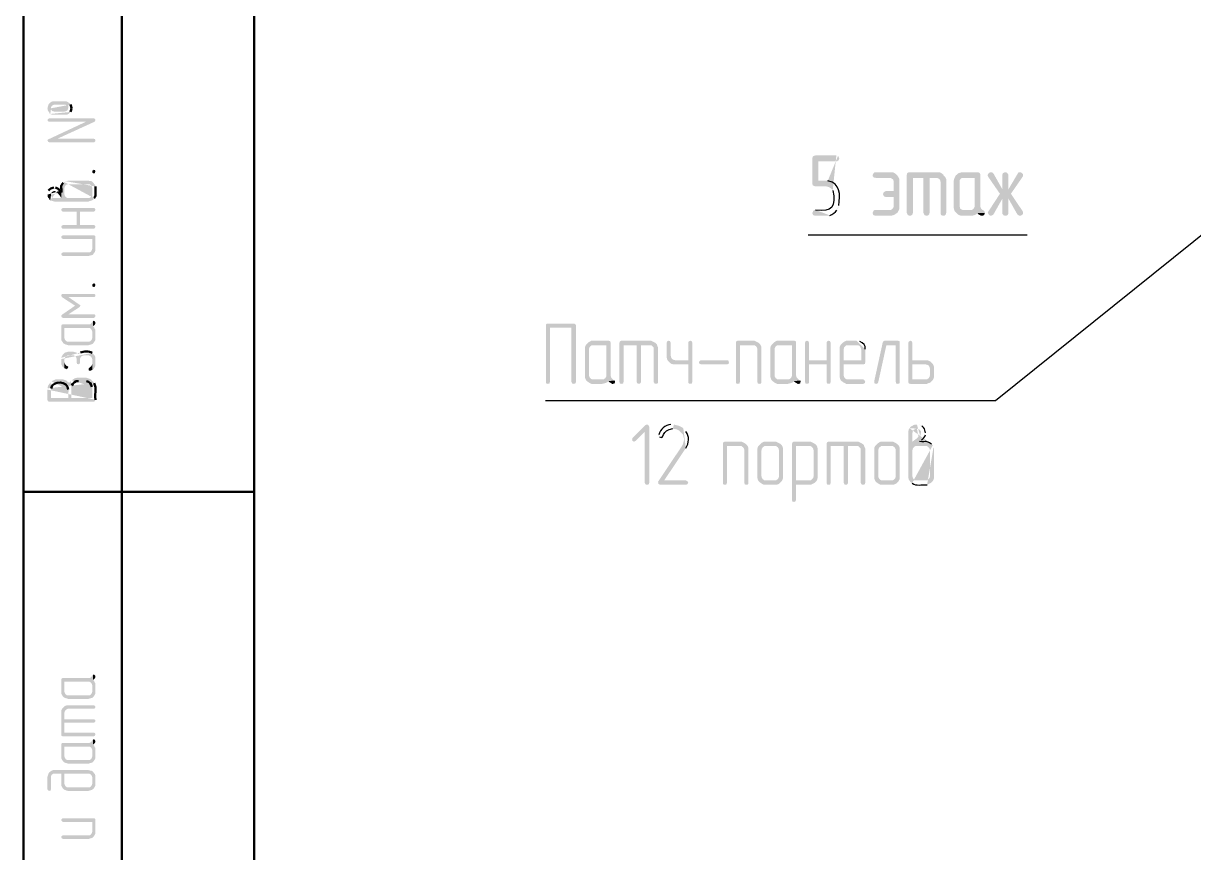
# Model space of a CAD drawing. Header units: millimetres. Extents: x -211 to 10565, y -2293 to 2244.
# Drawn here: x 4537.2 to 4598.1, y 15.5 to 58.6 of the extents above; entities that cross this region are included whole.
import ezdxf

# ---------------------------------------------------------------- set-up
doc = ezdxf.new("R2010")
doc.units = ezdxf.units.MM
doc.layers.add('PDF _Геометрия', color=7, linetype='Continuous')
doc.layers.add('PDF _Сплошная заливка', color=7, linetype='Continuous')

msp = doc.modelspace()

# ---------------------------------------------------------------- hatches: boundary and pattern name
at = {"layer": 'PDF _Сплошная заливка', "transparency": 33554559}
for points in [[(4538.442, 54.153), (4538.463, 54.111), (4538.463, 54.047), (4538.506, 53.984), (4538.548, 53.92), (4538.548, 53.899), (4538.59, 53.857), (4538.633, 54.153), (4538.633, 54.217), (4538.675, 54.28), (4538.739, 54.323), (4538.802, 54.344), (4539.352, 54.344), (4539.416, 54.323), (4539.479, 54.28), (4539.522, 54.153), (4539.543, 54.449), (4539.479, 54.492), (4539.416, 54.513), (4538.717, 54.513), (4538.654, 54.492), (4538.59, 54.449), (4538.548, 54.407), (4538.506, 54.365), (4538.463, 54.238)], [(4538.442, 53.54), (4538.485, 53.476), (4538.548, 53.455), (4540.453, 53.455), (4540.855, 53.624), (4538.527, 53.624), (4538.485, 53.603)], [(4538.442, 52.482), (4538.485, 52.418), (4538.548, 52.376), (4538.95, 52.566), (4540.897, 53.455), (4540.918, 53.497), (4540.939, 53.54), (4540.918, 53.603), (4540.855, 53.624), (4540.453, 53.455), (4538.506, 52.545), (4538.463, 52.524)], [(4538.548, 52.376), (4540.855, 52.376), (4540.918, 52.418), (4540.939, 52.482), (4540.918, 52.545), (4540.855, 52.566), (4538.95, 52.566)], [(4540.77, 50.873), (4540.791, 50.916), (4540.855, 50.958), (4540.918, 50.937), (4540.939, 50.873), (4540.918, 50.81), (4540.918, 50.789), (4540.855, 50.768), (4540.791, 50.789), (4540.77, 50.852)], [(4582.287, 50.831), (4581.461, 50.831), (4581.398, 50.768), (4581.356, 50.683), (4581.356, 50.641), (4581.398, 50.577), (4581.419, 50.556), (4581.525, 50.535), (4582.287, 50.535), (4582.329, 50.514), (4582.393, 50.471), (4582.435, 50.429), (4582.456, 50.344), (4582.456, 49.858), (4582.054, 49.858), (4582.012, 49.836), (4581.948, 49.794), (4581.927, 49.773), (4581.906, 49.71), (4581.906, 49.667), (4581.948, 49.583), (4581.969, 49.561), (4582.054, 49.54), (4582.456, 49.54), (4582.456, 49.054), (4582.435, 48.99), (4582.393, 48.927), (4582.371, 48.905), (4582.287, 48.863), (4581.461, 48.863), (4581.398, 48.821), (4581.398, 48.8), (4581.356, 48.715), (4581.356, 48.694), (4581.398, 48.609), (4581.419, 48.588), (4581.525, 48.567), (4582.308, 48.567), (4582.477, 48.609), (4582.541, 48.652), (4582.625, 48.715), (4582.646, 48.715), (4582.689, 48.8), (4582.731, 48.863), (4582.752, 48.948), (4582.752, 50.471), (4582.71, 50.556), (4582.625, 50.683), (4582.604, 50.704), (4582.52, 50.768), (4582.456, 50.81), (4582.371, 50.831)], [(4584.699, 50.831), (4583.281, 50.831), (4583.197, 50.81), (4583.154, 50.768), (4583.133, 50.683), (4583.133, 48.715), (4583.154, 48.673), (4583.197, 48.588), (4583.218, 48.588), (4583.302, 48.567), (4583.324, 48.567), (4583.408, 48.609), (4583.429, 48.63), (4583.451, 48.715), (4583.451, 50.535), (4584.699, 50.535), (4585.143, 50.556), (4585.101, 50.619), (4585.038, 50.683), (4585.038, 50.704), (4584.953, 50.768), (4584.889, 50.81), (4584.805, 50.831)], [(4584.318, 50.535), (4584.001, 50.535), (4584.001, 48.715), (4584.064, 48.588), (4584.085, 48.588), (4584.17, 48.567), (4584.191, 48.567), (4584.276, 48.609), (4584.297, 48.63), (4584.318, 48.715)], [(4585.143, 50.556), (4584.699, 50.535), (4584.763, 50.514), (4584.826, 50.471), (4584.868, 50.429), (4584.889, 50.344), (4584.889, 48.673), (4584.932, 48.588), (4584.953, 48.588), (4585.038, 48.567), (4585.08, 48.567), (4585.143, 48.609), (4585.165, 48.63), (4585.186, 48.715), (4585.186, 50.471)], [(4585.651, 50.598), (4585.609, 50.514), (4585.588, 50.429), (4585.567, 50.344), (4585.567, 49.011), (4585.588, 48.927), (4585.609, 48.842), (4585.651, 48.778), (4585.715, 48.715), (4585.736, 48.694), (4585.799, 48.63), (4585.884, 48.588), (4585.969, 48.567), (4586.519, 48.567), (4586.688, 48.609), (4586.752, 48.652), (4586.815, 48.715), (4587.196, 48.715), (4587.196, 48.736), (4587.154, 48.821), (4587.09, 48.863), (4586.053, 48.863), (4585.926, 48.927), (4585.905, 48.969), (4585.884, 49.054), (4585.884, 50.408), (4585.926, 50.471), (4585.969, 50.514), (4586.053, 50.535), (4586.667, 50.535)], [(4586.815, 50.831), (4586.011, 50.831), (4585.842, 50.789), (4585.778, 50.746), (4585.715, 50.683), (4585.694, 50.683), (4585.651, 50.598), (4586.667, 50.535), (4586.667, 49.054), (4586.646, 48.99), (4586.603, 48.927), (4586.582, 48.905), (4586.498, 48.863), (4586.053, 48.863), (4587.09, 48.863), (4587.069, 48.863), (4587.006, 48.927), (4586.984, 48.969), (4586.963, 49.054), (4586.963, 50.683), (4586.942, 50.768), (4586.9, 50.81)], [(4587.513, 50.831), (4587.471, 50.831), (4587.386, 50.768), (4587.344, 50.683), (4587.344, 50.641), (4587.365, 50.598), (4587.979, 49.71), (4588.423, 49.942), (4588.106, 49.942), (4587.64, 50.768), (4587.598, 50.81)], [(4589.016, 50.831), (4588.931, 50.81), (4588.91, 50.768), (4588.423, 49.942), (4587.979, 49.71), (4587.386, 48.8), (4587.344, 48.736), (4587.408, 48.609), (4587.429, 48.588), (4587.513, 48.567), (4587.577, 48.588), (4587.64, 48.63), (4588.106, 49.456), (4588.423, 49.456), (4588.55, 49.71), (4589.164, 50.598), (4589.185, 50.683), (4589.185, 50.725), (4589.122, 50.789), (4589.1, 50.81)], [(4588.254, 50.831), (4588.233, 50.831), (4588.148, 50.789), (4588.127, 50.768), (4588.106, 50.683), (4588.106, 49.942), (4588.423, 49.942), (4588.423, 50.683), (4588.402, 50.725), (4588.36, 50.789), (4588.339, 50.81)], [(4588.423, 49.456), (4588.106, 49.456), (4588.106, 48.673), (4588.169, 48.588), (4588.254, 48.567), (4588.296, 48.567), (4588.381, 48.609), (4588.402, 48.63), (4588.423, 48.715)], [(4588.55, 49.71), (4588.423, 49.456), (4588.889, 48.63), (4588.952, 48.588), (4589.016, 48.567), (4589.058, 48.567), (4589.122, 48.609), (4589.164, 48.63), (4589.185, 48.715), (4589.185, 48.757), (4589.164, 48.8)], [(4539.162, 48.884), (4539.183, 48.821), (4539.246, 48.778), (4539.966, 48.778), (4539.966, 48.08), (4540.135, 48.778), (4540.855, 48.778), (4540.918, 48.821), (4540.939, 48.884), (4540.918, 48.948), (4540.855, 48.969), (4539.246, 48.969), (4539.183, 48.927)], [(4539.162, 47.996), (4539.183, 47.932), (4539.246, 47.89), (4540.855, 47.89), (4540.918, 47.932), (4540.939, 47.996), (4540.918, 48.059), (4540.855, 48.08), (4540.135, 48.08), (4540.135, 48.778), (4539.966, 48.08), (4539.246, 48.08), (4539.183, 48.038)], [(4587.196, 48.715), (4586.815, 48.715), (4586.815, 48.694), (4586.879, 48.63), (4587.006, 48.567), (4587.09, 48.567), (4587.154, 48.609), (4587.175, 48.63)], [(4539.162, 47.467), (4539.183, 47.403), (4539.246, 47.361), (4540.77, 47.361), (4540.77, 46.832), (4540.791, 46.535), (4540.833, 46.578), (4540.876, 46.641), (4540.918, 46.705), (4540.939, 46.768), (4540.939, 47.467), (4540.918, 47.53), (4540.855, 47.551), (4539.246, 47.551), (4539.183, 47.509)], [(4539.162, 46.578), (4539.183, 46.514), (4539.246, 46.472), (4540.58, 46.472), (4540.643, 46.493), (4540.728, 46.514), (4540.791, 46.535), (4540.77, 46.832), (4540.749, 46.768), (4540.707, 46.705), (4540.643, 46.662), (4539.246, 46.662), (4539.183, 46.62)], [(4540.77, 44.97), (4540.791, 45.012), (4540.855, 45.054), (4540.918, 45.033), (4540.939, 44.97), (4540.918, 44.906), (4540.918, 44.885), (4540.855, 44.864), (4540.791, 44.885), (4540.77, 44.948)], [(4539.162, 44.419), (4539.162, 44.398), (4539.204, 44.335), (4539.881, 43.89), (4540.093, 43.806), (4540.114, 43.827), (4540.156, 43.89), (4540.156, 43.912), (4540.093, 43.954), (4539.543, 44.335), (4539.246, 44.504), (4539.183, 44.483)], [(4539.246, 44.504), (4539.543, 44.335), (4540.855, 44.335), (4540.918, 44.356), (4540.939, 44.419), (4540.918, 44.483), (4540.855, 44.504)], [(4539.162, 43.361), (4539.183, 43.298), (4539.246, 43.256), (4539.543, 43.446), (4540.093, 43.806), (4539.881, 43.89), (4539.204, 43.425), (4539.162, 43.383)], [(4539.246, 43.256), (4540.855, 43.256), (4540.918, 43.298), (4540.939, 43.361), (4540.918, 43.425), (4540.855, 43.446), (4539.543, 43.446)], [(4539.162, 42.832), (4539.162, 42.134), (4539.183, 42.071), (4539.268, 41.944), (4539.331, 41.901), (4539.331, 42.727), (4540.643, 42.727), (4540.707, 42.684), (4540.749, 42.621), (4540.77, 42.557), (4540.77, 42.198), (4540.77, 43.044), (4540.749, 43.002), (4540.685, 42.938), (4540.643, 42.917), (4539.225, 42.917), (4539.183, 42.896)], [(4539.331, 41.901), (4539.373, 41.88), (4539.458, 41.859), (4539.522, 41.838), (4540.58, 41.838), (4540.643, 41.859), (4540.728, 41.88), (4540.791, 41.901), (4540.833, 41.944), (4540.876, 42.007), (4540.918, 42.071), (4540.939, 42.134), (4540.939, 42.642), (4540.897, 42.705), (4540.876, 42.769), (4540.812, 42.832), (4540.812, 43.086), (4540.77, 43.044), (4540.77, 42.198), (4540.749, 42.134), (4540.707, 42.071), (4540.643, 42.028), (4539.458, 42.028), (4539.395, 42.071), (4539.352, 42.134), (4539.331, 42.198), (4539.331, 42.727)], [(4540.812, 43.086), (4540.812, 42.832), (4540.855, 42.854), (4540.897, 42.896), (4540.918, 42.917), (4540.939, 42.981), (4540.939, 43.002), (4540.918, 43.065), (4540.855, 43.107)], [(4565.824, 42.959), (4564.448, 42.959), (4564.385, 42.938), (4564.364, 42.854), (4564.364, 39.933), (4564.385, 39.849), (4564.47, 39.828), (4564.554, 39.849), (4564.575, 39.933), (4564.575, 42.748), (4565.697, 42.748), (4565.93, 42.854), (4565.93, 42.875), (4565.887, 42.938)], [(4565.93, 42.854), (4565.697, 42.748), (4565.697, 39.933), (4565.739, 39.849), (4565.824, 39.828), (4565.887, 39.849), (4565.909, 39.849), (4565.93, 39.933)], [(4567.623, 42.071), (4566.734, 42.071), (4566.649, 42.028), (4566.586, 41.986), (4566.522, 41.922), (4566.459, 41.859), (4567.517, 41.838), (4567.517, 40.272), (4567.496, 40.187), (4567.453, 40.124), (4567.369, 40.06), (4566.84, 40.06), (4567.876, 40.039), (4567.771, 40.145), (4567.75, 40.187), (4567.728, 40.272), (4567.728, 41.986), (4567.707, 42.049)], [(4569.76, 42.071), (4568.279, 42.071), (4568.215, 42.028), (4568.194, 41.965), (4568.194, 39.933), (4568.215, 39.849), (4568.3, 39.828), (4568.384, 39.849), (4568.405, 39.933), (4568.405, 41.838), (4569.76, 41.838), (4570.141, 41.88), (4570.077, 41.944), (4570.014, 41.986), (4569.929, 42.028), (4569.844, 42.071)], [(4570.754, 42.071), (4570.67, 42.028), (4570.649, 41.965), (4570.649, 41.203), (4570.67, 41.118), (4570.712, 41.034), (4571.093, 41.055), (4571.008, 41.076), (4570.924, 41.118), (4570.881, 41.203), (4570.86, 41.288), (4570.86, 41.965), (4570.818, 42.049)], [(4571.876, 42.071), (4571.791, 42.028), (4571.77, 41.965), (4571.77, 41.055), (4571.093, 41.055), (4570.712, 41.034), (4570.775, 40.97), (4570.839, 40.907), (4570.902, 40.864), (4570.987, 40.843), (4571.77, 40.843), (4571.77, 39.933), (4571.791, 39.849), (4571.876, 39.828), (4571.96, 39.849), (4571.982, 39.933), (4571.982, 41.965), (4571.939, 42.049)], [(4575.135, 42.071), (4574.33, 42.071), (4574.267, 42.028), (4574.246, 41.965), (4574.246, 39.933), (4574.267, 39.849), (4574.352, 39.828), (4574.436, 39.849), (4574.457, 39.933), (4574.457, 41.838), (4575.135, 41.838), (4575.515, 41.88), (4575.452, 41.944), (4575.388, 41.986), (4575.219, 42.071)], [(4577.272, 42.071), (4576.383, 42.071), (4576.298, 42.028), (4576.235, 41.986), (4576.108, 41.859), (4577.166, 41.838), (4577.166, 40.272), (4577.145, 40.187), (4577.102, 40.124), (4577.018, 40.06), (4576.489, 40.06), (4577.526, 40.039), (4577.42, 40.145), (4577.399, 40.187), (4577.378, 40.272), (4577.378, 41.986), (4577.356, 42.049)], [(4577.949, 42.071), (4577.864, 42.028), (4577.843, 41.965), (4577.843, 39.933), (4577.864, 39.849), (4577.949, 39.828), (4578.033, 39.849), (4578.055, 39.933), (4578.055, 40.843), (4578.965, 40.843), (4578.055, 41.055), (4578.055, 41.965), (4578.012, 42.049)], [(4579.07, 42.071), (4578.986, 42.028), (4578.965, 41.965), (4578.965, 41.055), (4578.055, 41.055), (4578.965, 40.843), (4578.965, 39.933), (4578.986, 39.849), (4579.07, 39.828), (4579.155, 39.849), (4579.176, 39.933), (4579.176, 41.965), (4579.134, 42.049)], [(4582.668, 42.071), (4581.99, 42.071), (4581.927, 42.049), (4581.885, 41.986), (4581.44, 39.955), (4581.44, 39.933), (4581.461, 39.849), (4581.546, 39.828), (4581.61, 39.849), (4581.652, 39.912), (4582.075, 41.838), (4582.562, 41.838), (4582.773, 41.965), (4582.773, 41.986), (4582.752, 42.049)], [(4583.324, 42.071), (4583.239, 42.028), (4583.218, 41.965), (4583.218, 39.912), (4583.239, 39.849), (4583.324, 39.828), (4584.191, 39.828), (4584.276, 39.87), (4584.36, 39.891), (4584.424, 39.955), (4584.487, 40.018), (4583.429, 40.06), (4583.429, 40.843), (4584.107, 40.843), (4584.487, 40.864), (4584.424, 40.928), (4584.36, 40.991), (4584.276, 41.034), (4584.191, 41.055), (4583.429, 41.055), (4583.429, 41.965), (4583.387, 42.049)], [(4566.459, 41.859), (4566.416, 41.796), (4566.395, 41.711), (4566.395, 40.187), (4566.416, 40.103), (4566.459, 40.018), (4566.522, 39.955), (4566.586, 39.912), (4566.649, 39.87), (4566.734, 39.828), (4567.305, 39.828), (4567.474, 39.87), (4567.559, 39.912), (4567.623, 39.976), (4567.961, 39.997), (4567.876, 40.039), (4566.84, 40.06), (4566.755, 40.06), (4566.67, 40.124), (4566.628, 40.187), (4566.607, 40.272), (4566.607, 41.626), (4566.628, 41.711), (4566.67, 41.774), (4566.755, 41.838), (4567.517, 41.838)], [(4569.315, 41.838), (4569.083, 41.838), (4569.083, 39.933), (4569.125, 39.849), (4569.188, 39.828), (4569.273, 39.849), (4569.315, 39.933)], [(4570.141, 41.88), (4569.76, 41.838), (4569.844, 41.838), (4569.971, 41.711), (4569.971, 39.933), (4570.014, 39.849), (4570.098, 39.828), (4570.162, 39.849), (4570.183, 39.849), (4570.204, 39.933), (4570.204, 41.711), (4570.162, 41.796)], [(4575.515, 41.88), (4575.135, 41.838), (4575.219, 41.838), (4575.304, 41.774), (4575.346, 41.711), (4575.367, 41.626), (4575.367, 39.933), (4575.388, 39.849), (4575.473, 39.828), (4575.558, 39.849), (4575.579, 39.933), (4575.579, 41.711), (4575.558, 41.796)], [(4576.108, 41.859), (4576.066, 41.796), (4576.044, 41.711), (4576.044, 40.187), (4576.066, 40.103), (4576.108, 40.018), (4576.171, 39.955), (4576.235, 39.912), (4576.298, 39.87), (4576.383, 39.828), (4576.954, 39.828), (4577.039, 39.849), (4577.124, 39.87), (4577.208, 39.912), (4577.272, 39.976), (4577.61, 39.997), (4577.526, 40.039), (4576.489, 40.06), (4576.404, 40.06), (4576.319, 40.124), (4576.277, 40.187), (4576.256, 40.272), (4576.256, 41.626), (4576.277, 41.711), (4576.319, 41.774), (4576.404, 41.838), (4577.166, 41.838)], [(4579.705, 41.859), (4579.663, 41.796), (4579.642, 41.711), (4579.642, 40.187), (4579.663, 40.103), (4579.705, 40.018), (4579.769, 39.955), (4579.832, 39.912), (4579.917, 39.87), (4579.98, 39.828), (4580.869, 39.828), (4580.954, 39.87), (4580.975, 39.933), (4580.932, 40.018), (4580.869, 40.06), (4580.001, 40.06), (4579.917, 40.124), (4579.874, 40.187), (4579.853, 40.272), (4579.853, 40.843), (4580.89, 40.843), (4580.954, 40.864), (4580.975, 40.949), (4579.853, 41.055), (4579.853, 41.626), (4579.874, 41.711), (4579.917, 41.774), (4580.001, 41.838), (4580.53, 41.838)], [(4582.773, 41.965), (4582.562, 41.838), (4582.562, 39.933), (4582.583, 39.849), (4582.668, 39.828), (4582.752, 39.849), (4582.773, 39.933)], [(4539.331, 40.632), (4539.416, 40.611), (4539.437, 40.589), (4539.5, 40.632), (4539.522, 40.695), (4539.522, 40.716), (4539.5, 40.738), (4539.416, 40.78), (4539.373, 40.843), (4539.352, 40.864), (4539.331, 40.928), (4539.331, 41.118)], [(4540.58, 40.589), (4540.601, 40.526), (4540.664, 40.505), (4540.685, 40.505), (4540.707, 40.526), (4540.77, 40.547), (4540.77, 40.843), (4540.749, 40.801), (4540.728, 40.738), (4540.685, 40.716), (4540.643, 40.674), (4540.601, 40.653)], [(4573.78, 40.843), (4572.447, 40.843), (4572.362, 40.864), (4572.32, 40.949), (4572.362, 41.013), (4572.426, 41.055), (4573.78, 41.055), (4573.865, 41.034), (4573.886, 40.949), (4573.865, 40.864)], [(4584.487, 40.864), (4584.107, 40.843), (4584.191, 40.822), (4584.276, 40.78), (4584.318, 40.695), (4584.339, 40.611), (4584.339, 40.272), (4584.318, 40.187), (4584.276, 40.124), (4584.191, 40.06), (4583.429, 40.06), (4584.487, 40.018), (4584.53, 40.103), (4584.551, 40.187), (4584.551, 40.695), (4584.53, 40.78)], [(4567.961, 39.997), (4567.623, 39.976), (4567.644, 39.933), (4567.707, 39.891), (4567.75, 39.87), (4567.813, 39.828), (4567.855, 39.828), (4567.94, 39.849), (4567.961, 39.933)], [(4577.61, 39.997), (4577.272, 39.976), (4577.293, 39.933), (4577.356, 39.891), (4577.399, 39.87), (4577.462, 39.828), (4577.504, 39.828), (4577.589, 39.849), (4577.61, 39.933)], [(4569.633, 37.712), (4569.548, 37.69), (4568.871, 37.013), (4568.85, 36.929), (4568.871, 36.865), (4568.956, 36.823), (4569.04, 36.865), (4569.506, 37.331), (4569.739, 37.606), (4569.696, 37.69)], [(4569.739, 37.606), (4569.506, 37.331), (4569.506, 34.686), (4569.548, 34.601), (4569.633, 34.58), (4569.696, 34.601), (4569.717, 34.601), (4569.739, 34.686)], [(4574.457, 36.823), (4573.653, 36.823), (4573.59, 36.781), (4573.569, 36.717), (4573.569, 34.686), (4573.59, 34.601), (4573.674, 34.58), (4573.759, 34.601), (4573.78, 34.686), (4573.78, 36.59), (4574.457, 36.59), (4574.838, 36.632), (4574.775, 36.696), (4574.711, 36.738), (4574.542, 36.823)], [(4574.838, 36.632), (4574.457, 36.59), (4574.542, 36.59), (4574.627, 36.527), (4574.669, 36.463), (4574.69, 36.378), (4574.69, 34.686), (4574.711, 34.601), (4574.796, 34.58), (4574.881, 34.601), (4574.902, 34.686), (4574.902, 36.463), (4574.881, 36.548)], [(4575.431, 36.611), (4575.388, 36.548), (4575.367, 36.463), (4575.367, 34.94), (4575.388, 34.855), (4575.431, 34.77), (4575.812, 34.813), (4575.727, 34.813), (4575.642, 34.876), (4575.6, 34.94), (4575.579, 35.024), (4575.579, 36.378), (4575.6, 36.463), (4575.642, 36.527), (4575.727, 36.59), (4576.256, 36.59)], [(4576.256, 36.823), (4575.706, 36.823), (4575.621, 36.781), (4575.558, 36.738), (4575.494, 36.675), (4575.431, 36.611), (4576.256, 36.59), (4576.341, 36.59), (4576.425, 36.527), (4576.468, 36.463), (4576.489, 36.378), (4576.489, 35.024), (4576.468, 34.94), (4576.425, 34.876), (4576.341, 34.813), (4575.812, 34.813), (4575.431, 34.77), (4575.494, 34.707), (4575.621, 34.622), (4575.706, 34.58), (4576.341, 34.58), (4576.425, 34.601), (4576.51, 34.643), (4576.573, 34.707), (4576.637, 34.77), (4576.679, 34.855), (4576.7, 34.94), (4576.7, 36.463), (4576.679, 36.548), (4576.637, 36.632), (4576.573, 36.696), (4576.51, 36.738), (4576.341, 36.823)], [(4578.055, 36.823), (4577.251, 36.823), (4577.187, 36.781), (4577.166, 36.717), (4577.166, 33.797), (4577.187, 33.712), (4577.272, 33.691), (4577.335, 33.712), (4577.378, 33.797), (4577.378, 34.58), (4578.139, 34.58), (4578.309, 34.664), (4578.372, 34.707), (4578.436, 34.77), (4577.378, 34.813), (4577.378, 36.59), (4578.055, 36.59), (4578.436, 36.632), (4578.372, 36.696), (4578.309, 36.738), (4578.139, 36.823)], [(4578.436, 36.632), (4578.055, 36.59), (4578.139, 36.59), (4578.224, 36.527), (4578.266, 36.463), (4578.287, 36.378), (4578.287, 35.024), (4578.266, 34.94), (4578.139, 34.813), (4577.378, 34.813), (4578.436, 34.77), (4578.478, 34.855), (4578.499, 34.94), (4578.499, 36.463), (4578.478, 36.548)], [(4580.53, 36.823), (4579.049, 36.823), (4578.986, 36.781), (4578.965, 36.717), (4578.965, 34.686), (4578.986, 34.601), (4579.07, 34.58), (4579.155, 34.601), (4579.176, 34.686), (4579.176, 36.59), (4580.53, 36.59), (4580.911, 36.632), (4580.848, 36.696), (4580.784, 36.738), (4580.615, 36.823)], [(4580.086, 36.59), (4579.853, 36.59), (4579.853, 34.686), (4579.896, 34.601), (4579.959, 34.58), (4580.044, 34.601), (4580.086, 34.686)], [(4580.911, 36.632), (4580.53, 36.59), (4580.615, 36.59), (4580.679, 36.527), (4580.742, 36.463), (4580.742, 34.686), (4580.784, 34.601), (4580.869, 34.58), (4580.932, 34.601), (4580.954, 34.601), (4580.975, 34.686), (4580.975, 36.463), (4580.932, 36.548)], [(4581.504, 36.611), (4581.461, 36.548), (4581.44, 36.463), (4581.44, 34.94), (4581.461, 34.855), (4581.504, 34.77), (4581.885, 34.813), (4581.8, 34.813), (4581.715, 34.876), (4581.673, 34.94), (4581.652, 35.024), (4581.652, 36.378), (4581.673, 36.463), (4581.715, 36.527), (4581.8, 36.59), (4582.329, 36.59)], [(4582.329, 36.823), (4581.779, 36.823), (4581.694, 36.781), (4581.631, 36.738), (4581.567, 36.675), (4581.504, 36.611), (4582.329, 36.59), (4582.414, 36.59), (4582.498, 36.527), (4582.541, 36.463), (4582.562, 36.378), (4582.562, 35.024), (4582.541, 34.94), (4582.498, 34.876), (4582.414, 34.813), (4581.885, 34.813), (4581.504, 34.77), (4581.567, 34.707), (4581.631, 34.664), (4581.694, 34.622), (4581.779, 34.58), (4582.414, 34.58), (4582.498, 34.601), (4582.583, 34.643), (4582.646, 34.707), (4582.71, 34.77), (4582.752, 34.855), (4582.773, 34.94), (4582.773, 36.463), (4582.752, 36.548), (4582.71, 36.632), (4582.646, 36.696), (4582.583, 36.738), (4582.414, 36.823)], [(4539.162, 24.444), (4539.162, 23.746), (4539.183, 23.682), (4539.268, 23.555), (4539.331, 23.513), (4539.331, 24.338), (4540.643, 24.338), (4540.707, 24.296), (4540.749, 24.232), (4540.77, 24.169), (4540.77, 23.809), (4540.77, 24.656), (4540.749, 24.613), (4540.685, 24.55), (4540.643, 24.529), (4539.225, 24.529), (4539.183, 24.507)], [(4539.331, 23.513), (4539.373, 23.492), (4539.458, 23.471), (4539.522, 23.449), (4540.58, 23.449), (4540.643, 23.471), (4540.728, 23.492), (4540.791, 23.513), (4540.833, 23.555), (4540.876, 23.619), (4540.918, 23.682), (4540.939, 23.746), (4540.939, 24.254), (4540.897, 24.317), (4540.876, 24.38), (4540.812, 24.444), (4540.812, 24.698), (4540.77, 24.656), (4540.77, 23.809), (4540.749, 23.746), (4540.707, 23.682), (4540.643, 23.64), (4539.458, 23.64), (4539.395, 23.682), (4539.352, 23.746), (4539.331, 23.809), (4539.331, 24.338)], [(4540.812, 24.698), (4540.812, 24.444), (4540.855, 24.465), (4540.897, 24.507), (4540.918, 24.529), (4540.939, 24.592), (4540.939, 24.613), (4540.918, 24.677), (4540.855, 24.719)], [(4539.162, 22.751), (4539.162, 21.587), (4539.183, 21.524), (4539.246, 21.503), (4540.855, 21.503), (4540.918, 21.545), (4540.939, 21.608), (4540.918, 21.672), (4540.855, 21.693), (4539.331, 21.693), (4539.331, 22.751), (4539.31, 23.047), (4539.225, 22.963), (4539.183, 22.899), (4539.162, 22.836)], [(4539.31, 23.047), (4539.331, 22.751), (4539.352, 22.815), (4539.395, 22.878), (4539.458, 22.92), (4539.522, 22.942), (4540.855, 22.942), (4540.918, 22.963), (4540.939, 23.026), (4540.918, 23.09), (4540.855, 23.111), (4539.437, 23.111), (4539.373, 23.09)], [(4539.331, 22.391), (4539.331, 22.222), (4540.855, 22.222), (4540.918, 22.243), (4540.939, 22.307), (4540.918, 22.37), (4540.855, 22.391)], [(4539.331, 20.148), (4539.373, 20.127), (4539.458, 20.106), (4539.522, 20.085), (4540.58, 20.085), (4540.643, 20.106), (4540.728, 20.127), (4540.791, 20.148), (4540.833, 20.191), (4540.876, 20.254), (4540.918, 20.318), (4540.939, 20.381), (4540.939, 20.889), (4540.897, 20.953), (4540.876, 21.016), (4540.812, 21.079), (4540.812, 21.333), (4540.77, 21.291), (4540.77, 20.445), (4540.749, 20.381), (4540.707, 20.318), (4540.643, 20.275), (4539.458, 20.275), (4539.395, 20.318), (4539.352, 20.381), (4539.331, 20.445), (4539.331, 20.974)], [(4540.812, 21.333), (4540.812, 21.079), (4540.855, 21.101), (4540.897, 21.143), (4540.918, 21.164), (4540.939, 21.228), (4540.939, 21.249), (4540.918, 21.312), (4540.855, 21.355)], [(4539.162, 21.079), (4539.162, 20.381), (4539.183, 20.318), (4539.268, 20.191), (4539.331, 20.148), (4539.331, 20.974), (4540.643, 20.974), (4540.707, 20.931), (4540.749, 20.868), (4540.77, 20.804), (4540.77, 20.445), (4540.77, 21.291), (4540.749, 21.249), (4540.685, 21.185), (4540.643, 21.164), (4539.225, 21.164), (4539.183, 21.143)], [(4538.442, 19.387), (4538.442, 18.752), (4538.485, 18.688), (4538.548, 18.667), (4538.612, 18.688), (4538.612, 18.71), (4538.633, 18.773), (4538.633, 19.45), (4538.675, 19.514), (4538.739, 19.556), (4539.162, 19.556), (4539.162, 18.963), (4539.183, 18.9), (4539.268, 18.773), (4539.31, 18.731), (4539.331, 19.556), (4540.643, 19.556), (4540.707, 19.514), (4540.749, 19.45), (4540.77, 19.387), (4540.77, 18.731), (4540.833, 18.773), (4540.876, 18.836), (4540.918, 18.9), (4540.939, 18.963), (4540.939, 19.45), (4540.918, 19.535), (4540.876, 19.577), (4540.833, 19.641), (4540.791, 19.683), (4540.728, 19.725), (4540.664, 19.725), (4540.58, 19.746), (4538.739, 19.746), (4538.675, 19.725), (4538.548, 19.641), (4538.506, 19.577), (4538.463, 19.45)], [(4539.31, 18.731), (4539.373, 18.71), (4539.437, 18.688), (4539.522, 18.667), (4540.58, 18.667), (4540.643, 18.688), (4540.728, 18.71), (4540.77, 18.731), (4540.77, 19.027), (4540.749, 18.963), (4540.707, 18.9), (4540.643, 18.858), (4539.458, 18.858), (4539.395, 18.9), (4539.352, 18.963), (4539.331, 19.027), (4539.331, 19.556)], [(4539.162, 17.165), (4539.183, 17.101), (4539.246, 17.059), (4540.77, 17.059), (4540.77, 16.53), (4540.791, 16.234), (4540.833, 16.276), (4540.876, 16.34), (4540.918, 16.403), (4540.939, 16.467), (4540.939, 17.165), (4540.918, 17.228), (4540.855, 17.249), (4539.246, 17.249), (4539.183, 17.207)], [(4539.162, 16.276), (4539.183, 16.213), (4539.246, 16.17), (4540.58, 16.17), (4540.643, 16.191), (4540.728, 16.213), (4540.791, 16.234), (4540.77, 16.53), (4540.749, 16.467), (4540.707, 16.403), (4540.643, 16.361), (4539.246, 16.361), (4539.183, 16.318)]]:
    msp.add_hatch(color=256, dxfattribs=at).paths.add_polyline_path(points)
h = msp.add_hatch(color=256, dxfattribs=at)
h.paths.add_polyline_path([(4538.59, 53.857), (4538.717, 53.815), (4539.437, 53.815), (4539.5, 53.836), (4539.564, 53.878), (4539.606, 53.92), (4539.648, 53.963)], flags=0)
h.paths.add_polyline_path([(4539.648, 54.344), (4539.606, 54.407), (4539.543, 54.449), (4539.522, 54.153), (4539.5, 54.09), (4539.479, 54.047), (4539.458, 54.026), (4539.416, 54.005), (4539.331, 53.984), (4538.802, 53.984), (4538.717, 54.005), (4538.675, 54.026), (4538.633, 54.09), (4538.633, 54.153)], flags=0)
h = msp.add_hatch(color=256, dxfattribs=at)
h.paths.add_polyline_path([(4579.472, 51.699), (4578.372, 51.699), (4578.287, 51.677), (4578.245, 51.635), (4578.224, 51.55), (4578.224, 50.239), (4578.245, 50.154), (4578.309, 50.112), (4578.393, 50.09), (4578.965, 50.09), (4579.049, 50.069), (4579.134, 50.027), (4579.197, 49.985), (4579.24, 49.942), (4579.282, 49.879)], flags=0)
h.paths.add_polyline_path([(4578.393, 48.863), (4578.33, 48.863), (4578.266, 48.821), (4578.266, 48.8), (4578.224, 48.715), (4578.224, 48.694), (4578.266, 48.609), (4578.287, 48.588), (4578.393, 48.567), (4579.049, 48.567), (4579.134, 48.588)], flags=0)
h.paths.add_polyline_path([(4579.494, 48.863), (4579.536, 48.927), (4579.578, 49.011), (4579.599, 49.096)], flags=0)
h.paths.add_polyline_path([(4579.028, 50.387), (4578.541, 50.387), (4578.541, 51.402), (4579.515, 51.402), (4579.578, 51.445), (4579.599, 51.466), (4579.621, 51.55), (4579.621, 51.572), (4579.578, 51.656), (4579.557, 51.677)], flags=0)
h = msp.add_hatch(color=256, dxfattribs=at)
h.paths.add_polyline_path([(4538.442, 49.667), (4538.463, 49.625), (4538.463, 49.54), (4538.506, 49.477), (4538.548, 49.434), (4538.548, 49.413), (4538.59, 49.371), (4538.633, 49.667), (4538.633, 49.731), (4538.675, 49.794), (4538.739, 49.836), (4538.802, 49.858), (4538.866, 49.836), (4538.908, 49.794), (4538.929, 49.773), (4538.993, 49.731), (4539.035, 49.667), (4539.077, 49.625), (4539.162, 49.498), (4539.162, 49.773), (4539.098, 49.858)], flags=0)
h.paths.add_polyline_path([(4538.866, 50.027), (4538.781, 50.027)], flags=0)
h.paths.add_polyline_path([(4538.506, 49.879), (4538.463, 49.752)], flags=0)
h = msp.add_hatch(color=256, dxfattribs=at)
h.paths.add_polyline_path([(4538.59, 49.371), (4538.717, 49.329), (4538.802, 49.307), (4540.58, 49.307), (4540.643, 49.329), (4540.728, 49.35), (4540.77, 49.371), (4540.77, 49.667), (4540.749, 49.604), (4540.707, 49.54), (4540.643, 49.498), (4539.458, 49.498), (4539.395, 49.54), (4539.352, 49.604), (4539.331, 49.667), (4539.331, 50.027), (4539.31, 50.323), (4539.268, 50.281)], flags=0)
h.paths.add_polyline_path([(4539.162, 49.773), (4539.162, 49.498), (4538.717, 49.498), (4538.675, 49.54), (4538.633, 49.604), (4538.633, 49.667)], flags=0)
h = msp.add_hatch(color=256, dxfattribs=at)
h.paths.add_polyline_path([(4539.31, 50.323), (4539.331, 50.027), (4539.352, 50.09), (4539.395, 50.154), (4539.458, 50.196), (4540.643, 50.196), (4540.707, 50.154), (4540.749, 50.09), (4540.77, 50.027), (4540.77, 49.371), (4540.833, 49.413), (4540.876, 49.477)], flags=0)
h.paths.add_polyline_path([(4540.939, 50.09), (4540.918, 50.175), (4540.876, 50.217), (4540.833, 50.281), (4540.791, 50.323), (4540.728, 50.366), (4540.664, 50.366), (4540.58, 50.387), (4539.522, 50.387), (4539.437, 50.366), (4539.373, 50.366)], flags=0)
h = msp.add_hatch(color=256, dxfattribs=at)
h.paths.add_polyline_path([(4580.53, 42.071), (4579.98, 42.071), (4579.896, 42.028), (4579.832, 41.986), (4579.769, 41.922), (4579.705, 41.859), (4580.53, 41.838), (4580.615, 41.838), (4580.7, 41.774), (4580.742, 41.711), (4580.763, 41.626), (4580.763, 41.055), (4579.853, 41.055), (4580.975, 40.949), (4580.975, 41.626)], flags=0)
h.paths.add_polyline_path([(4580.7, 42.028), (4580.615, 42.071)], flags=0)
h = msp.add_hatch(color=256, dxfattribs=at)
h.paths.add_polyline_path([(4539.162, 41.118), (4539.162, 40.864), (4539.183, 40.801), (4539.225, 40.738), (4539.225, 40.716), (4539.289, 40.674), (4539.331, 40.632), (4539.331, 41.118), (4539.352, 41.182), (4539.395, 41.245), (4539.458, 41.288), (4539.522, 41.309), (4539.797, 41.309), (4539.86, 41.288), (4539.902, 41.245), (4539.924, 41.245), (4539.966, 41.118), (4539.966, 40.928), (4539.987, 40.864), (4540.051, 40.843), (4540.114, 40.864), (4540.135, 40.928), (4540.135, 41.118), (4540.156, 41.182), (4540.199, 41.245), (4540.262, 41.288), (4540.326, 41.309), (4540.58, 41.309), (4540.643, 41.288), (4540.707, 41.245), (4540.749, 41.182), (4540.77, 41.118), (4540.77, 40.547), (4540.833, 40.589), (4540.876, 40.653), (4540.918, 40.716), (4540.939, 40.78), (4540.939, 41.182), (4540.918, 41.267), (4540.876, 41.33), (4540.833, 41.372), (4540.77, 41.436)], flags=0)
h.paths.add_polyline_path([(4540.156, 41.457), (4540.114, 41.415), (4540.051, 41.372), (4539.987, 41.436), (4539.945, 41.457), (4539.924, 41.457), (4539.86, 41.478), (4539.775, 41.499), (4539.522, 41.499), (4539.458, 41.478), (4539.373, 41.457), (4539.331, 41.436), (4539.268, 41.372), (4539.183, 41.245), (4539.162, 41.182)], flags=0)
h = msp.add_hatch(color=256, dxfattribs=at)
h.paths.add_polyline_path([(4538.442, 39.531), (4538.442, 38.981), (4538.485, 38.918), (4538.548, 38.897), (4540.876, 38.897), (4540.918, 38.939), (4540.939, 39.002)], flags=0)
h.paths.add_polyline_path([(4540.876, 39.87), (4540.833, 39.933), (4540.77, 39.976), (4540.77, 39.087), (4539.691, 39.087), (4539.691, 39.616), (4539.648, 39.976), (4539.606, 39.912), (4539.585, 39.87), (4539.564, 39.891), (4539.522, 39.087), (4538.633, 39.087), (4538.633, 39.531), (4538.612, 39.912), (4538.569, 39.849), (4538.527, 39.806), (4538.485, 39.743), (4538.463, 39.679), (4538.463, 39.595)], flags=0)
h = msp.add_hatch(color=256, dxfattribs=at)
h.paths.add_polyline_path([(4538.612, 39.912), (4538.633, 39.531), (4538.633, 39.595)], flags=0)
h.paths.add_polyline_path([(4539.522, 39.531), (4539.522, 39.087), (4539.564, 39.891), (4539.5, 39.933), (4539.458, 39.976), (4539.395, 40.018), (4539.373, 40.018), (4539.31, 40.039), (4539.246, 40.06), (4538.866, 40.06), (4538.781, 40.018), (4538.717, 39.997), (4538.654, 39.955)], flags=0)
h = msp.add_hatch(color=256, dxfattribs=at)
h.paths.add_polyline_path([(4539.648, 39.976), (4539.691, 39.616), (4539.712, 39.679), (4539.712, 39.743)], flags=0)
h.paths.add_polyline_path([(4540.051, 39.976), (4540.474, 39.976)], flags=0)
h.paths.add_polyline_path([(4540.749, 39.679), (4540.77, 39.616), (4540.77, 39.087), (4540.77, 39.976), (4540.728, 40.039), (4540.664, 40.082), (4540.537, 40.124), (4540.474, 40.145), (4539.987, 40.145), (4539.902, 40.124), (4539.839, 40.103), (4539.775, 40.06), (4539.712, 40.018)], flags=0)
h = msp.add_hatch(color=256, dxfattribs=at)
h.paths.add_polyline_path([(4571.516, 37.5), (4570.966, 37.5), (4571.008, 37.479), (4571.093, 37.479), (4571.178, 37.458), (4571.22, 37.436), (4571.304, 37.394), (4571.431, 37.267), (4571.495, 37.204), (4571.558, 36.95), (4571.495, 36.696), (4571.453, 36.611), (4570.204, 34.749), (4570.204, 34.707), (4570.225, 34.622), (4570.31, 34.58), (4571.664, 34.58), (4571.728, 34.622), (4571.77, 34.686), (4571.728, 34.77), (4571.643, 34.813), (4570.522, 34.813), (4571.643, 36.484)], flags=0)
h.paths.add_polyline_path([(4571.643, 37.352), (4571.58, 37.436)], flags=0)
h = msp.add_hatch(color=256, dxfattribs=at)
h.paths.add_polyline_path([(4570.945, 37.712), (4570.86, 37.712)], flags=0)
h.paths.add_polyline_path([(4570.246, 37.183), (4570.225, 37.14), (4570.268, 37.077)], flags=0)
h.paths.add_polyline_path([(4570.966, 37.5), (4571.516, 37.5), (4571.453, 37.563), (4571.283, 37.648), (4571.199, 37.669), (4571.114, 37.69), (4571.029, 37.712)], flags=0)
h = msp.add_hatch(color=256, dxfattribs=at)
h.paths.add_polyline_path([(4583.281, 37.521), (4583.239, 37.458), (4583.218, 37.373), (4583.218, 34.94), (4583.239, 34.855), (4583.281, 34.791), (4583.662, 34.813), (4583.578, 34.813), (4583.493, 34.876), (4583.451, 34.94), (4583.429, 35.024), (4583.429, 36.378), (4583.451, 36.463), (4583.493, 36.527), (4583.578, 36.59), (4584.107, 36.59), (4584.487, 36.632), (4584.424, 36.696)], flags=0)
h.paths.add_polyline_path([(4583.789, 36.823), (4583.429, 36.823), (4583.429, 37.267), (4583.451, 37.373), (4583.493, 37.436), (4583.578, 37.479), (4583.662, 37.5)], flags=0)
h = msp.add_hatch(color=256, dxfattribs=at)
h.paths.add_polyline_path([(4583.662, 37.712), (4583.599, 37.712), (4583.493, 37.69), (4583.429, 37.648), (4583.345, 37.606), (4583.281, 37.521), (4583.662, 37.5), (4583.747, 37.479), (4583.81, 37.436), (4583.874, 37.373), (4583.874, 37.267), (4583.853, 37.183), (4583.831, 37.14), (4583.789, 37.098), (4583.726, 37.056), (4583.662, 36.992), (4583.599, 36.95), (4583.429, 36.823), (4583.789, 36.823), (4583.895, 36.907)], flags=0)
h.paths.add_polyline_path([(4584.107, 37.183), (4584.107, 37.288)], flags=0)
h.paths.add_polyline_path([(4583.916, 37.648), (4583.831, 37.69), (4583.747, 37.712)], flags=0)
h = msp.add_hatch(color=256, dxfattribs=at)
h.paths.add_polyline_path([(4584.487, 36.632), (4584.107, 36.59), (4584.191, 36.59), (4584.276, 36.527), (4584.318, 36.463), (4584.339, 36.378), (4584.339, 35.024), (4584.318, 34.94), (4584.276, 34.876), (4584.255, 34.876), (4584.191, 34.813), (4583.662, 34.813), (4583.281, 34.791), (4583.345, 34.707), (4583.408, 34.664)], flags=0)
h.paths.add_polyline_path([(4584.191, 34.58), (4584.36, 34.664), (4584.424, 34.707), (4584.487, 34.77), (4584.53, 34.855), (4584.551, 34.94), (4584.551, 36.463), (4584.53, 36.548)], flags=0)

# ---------------------------------------------------------------- linework, layer by layer
at = {"layer": 'PDF _Геометрия', "lineweight": 50}
for points in [[(4549.192, -25.77), (4549.192, 261.144), (4944.257, 261.144), (4944.257, -25.77)], [(4537.194, -25.77), (4537.194, 59.211), (4549.192, 59.211), (4549.192, -25.77)]]:
    msp.add_lwpolyline(points, close=True, dxfattribs=at)
for points in [[(4542.315, 59.211), (4542.315, -25.77)], [(4537.194, 34.22), (4549.192, 34.22)]]:
    msp.add_lwpolyline(points, dxfattribs=at)
at = {"layer": 'PDF _Геометрия', "lineweight": 25}
for points in [[(4611.382, 57.92), (4587.746, 38.939), (4564.343, 38.939)], [(4578.012, 47.572), (4589.397, 47.572)]]:
    msp.add_lwpolyline(points, dxfattribs=at)
at = {"layer": 'PDF _Геометрия', "lineweight": 50}
for points in [[(4539.648, 53.963), (4539.709, 54.111), (4539.709, 54.196), (4539.648, 54.344)], [(4538.781, 50.027), (4538.597, 49.954), (4538.633, 50.018), (4538.506, 49.879)], [(4539.098, 49.858), (4538.969, 50.007), (4539.07, 49.939), (4538.866, 50.027)], [(4539.268, 50.281), (4539.084, 50.072), (4539.199, 50.062), (4539.162, 49.773)], [(4540.876, 49.477), (4541.004, 49.634), (4540.921, 49.908), (4540.939, 50.09)], [(4540.77, 41.436), (4540.591, 41.531), (4540.344, 41.53), (4540.156, 41.457)], [(4538.633, 39.595), (4538.719, 40.029), (4539.52, 39.984), (4539.522, 39.531)], [(4539.712, 39.743), (4539.777, 39.865), (4539.901, 39.989), (4540.051, 39.976)], [(4540.474, 39.976), (4540.614, 39.935), (4540.734, 39.833), (4540.749, 39.679)], [(4540.939, 39.002), (4540.894, 39.465), (4541.012, 39.542), (4540.876, 39.87)]]:
    msp.add_open_spline(points, degree=3, dxfattribs=at)
at = {"layer": 'PDF _Геометрия', "lineweight": 25}
for points in [[(4579.599, 49.096), (4579.68, 49.683), (4579.691, 50.247), (4579.028, 50.387)], [(4579.282, 49.879), (4579.469, 49.054), (4579.251, 48.749), (4578.393, 48.863)], [(4579.134, 48.588), (4579.27, 48.655), (4579.41, 48.724), (4579.494, 48.863)], [(4580.975, 41.626), (4580.991, 41.834), (4580.883, 41.953), (4580.7, 42.028)], [(4570.86, 37.712), (4570.577, 37.705), (4570.3, 37.46), (4570.246, 37.183)], [(4570.268, 37.077), (4570.549, 36.879), (4570.35, 37.448), (4570.966, 37.5)], [(4571.643, 36.484), (4571.805, 36.75), (4571.856, 37.097), (4571.643, 37.352)], [(4583.895, 36.907), (4584.02, 36.974), (4584.046, 37.064), (4584.107, 37.183)], [(4584.107, 37.288), (4584.056, 37.53), (4584.088, 37.476), (4583.916, 37.648)], [(4584.424, 36.696), (4584.111, 36.898), (4584.205, 36.795), (4583.789, 36.823)], [(4583.408, 34.664), (4583.632, 34.509), (4583.898, 34.593), (4584.191, 34.58)]]:
    msp.add_open_spline(points, degree=3, dxfattribs=at)

doc.saveas('drawing.dxf')
